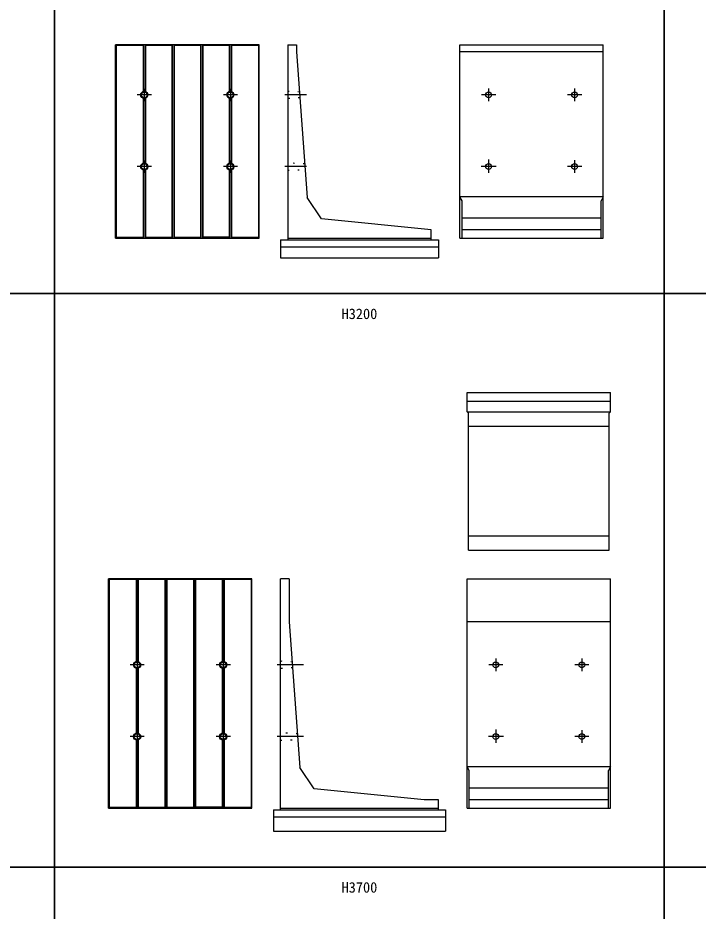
# Model space of a CAD drawing. Units: millimetres, scale not verified. Extents: x -67200 to 67200, y -23760 to 23760.
# Drawn here: x -40735 to -31251, y -11301 to 1159 of the extents above; entities that cross this region are included whole.
import ezdxf
from ezdxf.enums import TextEntityAlignment as Align

# ---------------------------------------------------------------- set-up
doc = ezdxf.new("R2010")
doc.units = ezdxf.units.MM
doc.header["$LTSCALE"] = 80
doc.linetypes.add('CHAIN1', pattern=[8, 5, -1, 1, -1])
doc.linetypes.add('DOTTED', pattern=[1.75, 0.25, -1.5])
for name, color, linetype, lineweight in [('0-0_CENTER', 7, 'CHAIN1', 25), ('0-4_HYO', 3, 'Continuous', 25), ('0-6_OUTLINE', 1, 'Continuous', 25), ('0-7_OUTLINE2', 4, 'DOTTED', 25), ('0-8_TXT', 7, 'Continuous', 25)]:
    doc.layers.add(name, color=color, linetype=linetype, lineweight=lineweight)
doc.styles.add('ＭＳ ゴシック', font='')
doc.styles.get('ＭＳ ゴシック').set_extended_font_data('MS Gothic')

msp = doc.modelspace()

# ---------------------------------------------------------------- linework, layer by layer
at = {"layer": '0-0_CENTER'}
for p, q in [((-38972.6, 167.62), (-38972.6, -4.88)), ((-37772.6, 167.62), (-37772.6, -4.88)), ((-34172.6, 173.8), (-34172.6, -3.89)), ((-32972.6, 173.8), (-32972.6, -3.89)), ((-38872.83, 83.59), (-39070.28, 83.59)), ((-37672.83, 83.59), (-37870.28, 83.59)), ((-36709.01, 83.59), (-37014.7, 83.59)), ((-34072.79, 83.59), (-34271.04, 83.59)), ((-32872.79, 83.59), (-33071.04, 83.59)), ((-38972.6, -832.38), (-38972.6, -1004.88)), ((-37772.6, -832.38), (-37772.6, -1004.88)), ((-34172.6, -817.39), (-34172.6, -1003.89)), ((-32972.79, -826.2), (-32972.79, -1003.89)), ((-38872.83, -916.41), (-39070.28, -916.41)), ((-37672.83, -916.41), (-37870.28, -916.41)), ((-36709.01, -916.41), (-37014.7, -916.41)), ((-34065.48, -916.41), (-34274, -916.41)), ((-32872.99, -916.41), (-33071.23, -916.41)), ((-39072.6, -7782.38), (-39072.6, -7954.88)), ((-37872.6, -7782.38), (-37872.6, -7954.88)), ((-34072.6, -7776.2), (-34072.6, -7953.89)), ((-32872.6, -7776.2), (-32872.6, -7953.89)), ((-38972.83, -7866.41), (-39170.28, -7866.41)), ((-37772.83, -7866.41), (-37970.28, -7866.41)), ((-36752.48, -7866.41), (-37121.67, -7866.41)), ((-33972.79, -7866.41), (-34171.04, -7866.41)), ((-32772.79, -7866.41), (-32971.04, -7866.41)), ((-39072.6, -8775.1), (-39072.6, -8969.43)), ((-37872.6, -8782.38), (-37872.6, -8954.88)), ((-34072.6, -8767.39), (-34072.6, -8953.89)), ((-32872.79, -8776.2), (-32872.79, -8953.89)), ((-38972.83, -8866.41), (-39170.28, -8866.41)), ((-37772.83, -8866.41), (-37970.28, -8866.41)), ((-36752.48, -8866.41), (-37121.67, -8866.41)), ((-33965.48, -8866.41), (-34174, -8866.41)), ((-32772.99, -8866.41), (-32971.23, -8866.41))]:
    msp.add_line(p, q, dxfattribs=at)
at = {"layer": '0-4_HYO'}
for points in [[(-48722.6, -2686.41), (-40222.6, -2686.41), (-40222.6, 4513.59), (-48722.6, 4513.59)], [(-40222.6, -2686.41), (-31722.6, -2686.41), (-31722.6, 4513.59), (-40222.6, 4513.59)], [(-31722.6, -2686.41), (-23222.6, -2686.41), (-23222.6, 4513.59), (-31722.6, 4513.59)], [(-48722.6, -10686.41), (-40222.6, -10686.41), (-40222.6, -2686.41), (-48722.6, -2686.41)], [(-40222.6, -10686.41), (-31722.6, -10686.41), (-31722.6, -2686.41), (-40222.6, -2686.41)], [(-31722.6, -10686.41), (-23222.6, -10686.41), (-23222.6, -2686.41), (-31722.6, -2686.41)], [(-48722.6, -19386.41), (-40222.6, -19386.41), (-40222.6, -10686.41), (-48722.6, -10686.41)], [(-40222.6, -19386.41), (-31722.6, -19386.41), (-31722.6, -10686.41), (-40222.6, -10686.41)], [(-31722.6, -19386.41), (-23222.6, -19386.41), (-23222.6, -10686.41), (-31722.6, -10686.41)]]:
    msp.add_lwpolyline(points, close=True, dxfattribs=at)
at = {"layer": '0-6_OUTLINE'}
for p, q in [((-37372.6, 783.59), (-39372.6, 783.59)), ((-39372.6, -1916.41), (-39372.6, 783.59)), ((-38987.6, 773.59), (-39372.6, 773.59)), ((-39363.6, 783.59), (-39363.6, -1901.41)), ((-38982.6, 783.59), (-38987.6, 773.59)), ((-38987.6, 773.59), (-38987.6, 131.29)), ((-38982.6, 783.59), (-38982.6, 132.58)), ((-38962.6, 783.59), (-38962.6, 132.58)), ((-38957.6, 773.59), (-38962.6, 783.59)), ((-38582.6, 783.59), (-38587.6, 773.59)), ((-38587.6, 773.59), (-38587.6, -1901.41)), ((-38582.6, 783.59), (-38582.6, -1916.41)), ((-38562.6, 783.59), (-38562.6, -1916.41)), ((-38557.6, 773.59), (-38562.6, 783.59)), ((-38182.6, 783.59), (-38187.6, 773.59)), ((-38187.6, 773.59), (-38187.6, -1901.41)), ((-38182.6, 783.59), (-38182.6, -1916.41)), ((-38162.6, 783.59), (-38162.6, -1916.41)), ((-38157.6, 773.59), (-38162.6, 783.59)), ((-37782.6, 783.59), (-37787.6, 773.59)), ((-37787.6, 773.59), (-37787.6, 131.29)), ((-37782.6, 783.59), (-37782.6, 132.58)), ((-37762.6, 783.59), (-37762.6, 132.58)), ((-37757.6, 773.59), (-37762.6, 783.59)), ((-37381.6, 783.59), (-37381.6, -1901.41)), ((-37372.6, -1916.41), (-37372.6, 783.59)), ((-36972.6, 783.59), (-36852.6, 783.59)), ((-36972.6, 783.59), (-36972.6, -1936.41)), ((-36852.6, 783.59), (-36852.6, 683.59)), ((-34572.6, 783.59), (-32572.6, 783.59)), ((-34572.6, -1916.41), (-34572.6, 783.59)), ((-32572.6, -1916.41), (-32572.6, 783.59)), ((-36852.6, 683.59), (-36702.6, -1346.41)), ((-32572.6, 683.59), (-34572.6, 683.59)), ((-38987.6, 35.9), (-38987.6, -868.71)), ((-38982.6, 34.6), (-38982.6, -867.42)), ((-38962.6, 34.6), (-38962.6, -867.42)), ((-38957.6, 35.9), (-38957.6, -868.71)), ((-37787.6, 35.9), (-37787.6, -868.71)), ((-37782.6, 34.6), (-37782.6, -867.42)), ((-37762.6, 34.6), (-37762.6, -867.42)), ((-37757.6, 35.9), (-37757.6, -868.71)), ((-38987.6, -964.1), (-38987.6, -1901.41)), ((-38982.6, -965.4), (-38982.6, -1916.41)), ((-38962.6, -965.4), (-38962.6, -1916.41)), ((-38957.6, -964.1), (-38957.6, -1901.41)), ((-37787.6, -964.1), (-37787.6, -1901.41)), ((-37782.6, -965.4), (-37782.6, -1916.41)), ((-37762.6, -965.4), (-37762.6, -1916.41)), ((-37757.6, -964.1), (-37757.6, -1901.41)), ((-36502.6, -1646.41), (-36702.6, -1346.41)), ((-32572.6, -1336.41), (-34572.6, -1336.41)), ((-34542.6, -1391.41), (-34572.6, -1336.41)), ((-32572.6, -1336.41), (-32602.6, -1391.41)), ((-34542.6, -1916.41), (-34542.6, -1391.41)), ((-32602.6, -1916.41), (-32602.6, -1391.41)), ((-34972.6, -1796.41), (-36502.6, -1646.41)), ((-32602.6, -1636.41), (-34542.6, -1636.41)), ((-34972.6, -1936.41), (-34972.6, -1796.41)), ((-32602.6, -1796.41), (-34542.6, -1796.41)), ((-39372.6, -1901.41), (-38987.6, -1901.41)), ((-39372.6, -1916.41), (-37372.6, -1916.41)), ((-38982.6, -1916.41), (-38987.6, -1901.41)), ((-38962.6, -1916.41), (-38957.6, -1901.41)), ((-38957.6, -1901.41), (-38587.6, -1901.41)), ((-38582.6, -1916.41), (-38587.6, -1901.41)), ((-38562.6, -1916.41), (-38557.6, -1901.41)), ((-38557.6, -1901.41), (-38187.6, -1901.41)), ((-38187.6, -1901.41), (-38182.6, -1916.41)), ((-37787.6, -1901.41), (-37782.6, -1916.41)), ((-37762.6, -1916.41), (-37757.6, -1901.41)), ((-37757.6, -1901.41), (-37372.6, -1901.41)), ((-37072.6, -1936.41), (-37072.6, -2186.41)), ((-36972.6, -1916.41), (-34972.6, -1916.41)), ((-34572.6, -1916.41), (-32572.6, -1916.41)), ((-37072.6, -2036.41), (-34872.6, -2036.41)), ((-37072.6, -2186.41), (-34872.6, -2186.41)), ((-34472.6, -4066.41), (-32472.6, -4066.41)), ((-34472.6, -4336.41), (-34472.6, -4066.41)), ((-32472.6, -4336.41), (-32472.6, -4066.41)), ((-34472.6, -4186.41), (-32472.6, -4186.41)), ((-34472.6, -4336.41), (-32472.6, -4336.41)), ((-34472.6, -4336.41), (-34452.6, -4356.41)), ((-34452.6, -6266.41), (-34452.6, -4356.41)), ((-32492.6, -4356.41), (-32472.6, -4336.41)), ((-34452.6, -4536.41), (-32492.6, -4536.41)), ((-34452.44, -6064.83), (-32492.44, -6064.83)), ((-37472.6, -6666.41), (-39472.6, -6666.41)), ((-39472.6, -9866.41), (-39472.6, -6666.41)), ((-39087.6, -6676.41), (-39472.6, -6676.41)), ((-39463.6, -6666.41), (-39463.6, -9851.41)), ((-39082.6, -6666.41), (-39082.6, -7817.42)), ((-39062.6, -6666.41), (-39062.6, -7817.42)), ((-39057.6, -6676.41), (-39062.6, -6666.41)), ((-38682.6, -6666.41), (-38682.6, -9866.41)), ((-38662.6, -6666.41), (-38662.6, -9866.41)), ((-38657.6, -6676.41), (-38662.6, -6666.41)), ((-38282.6, -6666.41), (-38282.6, -9866.41)), ((-38262.6, -6666.41), (-38262.6, -9866.41)), ((-38257.6, -6676.41), (-38262.6, -6666.41)), ((-37882.6, -6666.41), (-37882.6, -7817.42)), ((-37862.6, -6666.41), (-37862.6, -7817.42)), ((-37857.6, -6676.41), (-37862.6, -6666.41)), ((-37857.6, -6676.41), (-37857.6, -7818.71)), ((-37472.6, -6676.41), (-37857.6, -6676.41)), ((-37481.6, -6666.41), (-37481.6, -9851.41)), ((-37472.6, -9866.41), (-37472.6, -6666.41)), ((-36952.6, -6666.41), (-37072.6, -6666.41)), ((-37072.6, -9886.41), (-37072.6, -6666.41)), ((-36952.6, -6666.41), (-36952.6, -7266.41)), ((-34472.6, -6666.41), (-32472.6, -6666.41)), ((-34472.6, -9866.41), (-34472.6, -6666.41)), ((-32472.6, -9866.41), (-32472.6, -6666.41)), ((-36952.6, -7266.41), (-36802.6, -9296.41)), ((-32472.6, -7266.41), (-34472.6, -7266.41)), ((-39087.6, -7914.1), (-39087.6, -8818.71)), ((-39082.6, -7915.4), (-39082.6, -8817.42)), ((-39062.6, -7915.4), (-39062.6, -8817.42)), ((-39057.6, -7914.1), (-39057.6, -8818.71)), ((-37887.6, -7914.1), (-37887.6, -8818.71)), ((-37882.6, -7915.4), (-37882.6, -8817.42)), ((-37862.6, -7915.4), (-37862.6, -8817.42)), ((-37857.6, -7914.1), (-37857.6, -8818.71)), ((-39087.6, -8914.1), (-39087.6, -9851.41)), ((-39082.6, -8915.4), (-39082.6, -9866.41)), ((-39062.6, -8915.4), (-39062.6, -9866.41)), ((-39057.6, -8914.1), (-39057.6, -9851.41)), ((-37887.6, -8914.1), (-37887.6, -9851.41)), ((-37882.6, -8915.4), (-37882.6, -9866.41)), ((-37862.6, -8915.4), (-37862.6, -9866.41)), ((-37857.6, -8914.1), (-37857.6, -9851.41)), ((-36602.6, -9596.41), (-36802.6, -9296.41)), ((-32472.6, -9286.41), (-34472.6, -9286.41)), ((-34442.6, -9341.41), (-34472.6, -9286.41)), ((-34442.6, -9866.41), (-34442.6, -9341.41)), ((-32472.6, -9286.41), (-32502.6, -9341.41)), ((-32502.6, -9866.41), (-32502.6, -9341.41)), ((-32502.6, -9586.41), (-34442.6, -9586.41)), ((-35072.6, -9746.41), (-36602.6, -9596.41)), ((-32502.6, -9746.41), (-34442.6, -9746.41)), ((-39472.6, -9851.41), (-39087.6, -9851.41)), ((-39472.6, -9866.41), (-37472.6, -9866.41)), ((-39082.6, -9866.41), (-39087.6, -9851.41)), ((-39062.6, -9866.41), (-39057.6, -9851.41)), ((-39057.6, -9851.41), (-38687.6, -9851.41)), ((-38682.6, -9866.41), (-38687.6, -9851.41)), ((-38662.6, -9866.41), (-38657.6, -9851.41)), ((-38657.6, -9851.41), (-38287.6, -9851.41)), ((-38287.6, -9851.41), (-38282.6, -9866.41)), ((-37887.6, -9851.41), (-37882.6, -9866.41)), ((-37862.6, -9866.41), (-37857.6, -9851.41)), ((-37857.6, -9851.41), (-37472.6, -9851.41)), ((-37172.6, -9886.41), (-37172.6, -10186.41)), ((-37072.6, -9866.41), (-34872.6, -9866.41)), ((-34472.6, -9866.41), (-32472.6, -9866.41)), ((-37172.6, -9986.41), (-34772.6, -9986.41)), ((-37172.6, -10186.41), (-34772.6, -10186.41))]:
    msp.add_line(p, q, dxfattribs=at)
for points in [[(-38587.6, 773.59), (-38957.6, 773.59), (-38957.6, 131.29)], [(-38187.6, 773.59), (-38557.6, 773.59), (-38557.6, -1901.41)], [(-37787.6, 773.59), (-38157.6, 773.59), (-38157.6, -1901.41)], [(-37372.6, 773.59), (-37757.6, 773.59), (-37757.6, 131.29)], [(-37787.6, -1901.41), (-38157.6, -1901.41), (-38162.6, -1916.41)], [(-37072.6, -1936.41), (-34872.6, -1936.41), (-34872.6, -2186.41)], [(-34452.6, -6266.41), (-32492.6, -6266.41), (-32492.6, -4356.41)], [(-39082.6, -6666.41), (-39087.6, -6676.41), (-39087.6, -7818.71)], [(-38687.6, -6676.41), (-39057.6, -6676.41), (-39057.6, -7818.71)], [(-38682.6, -6666.41), (-38687.6, -6676.41), (-38687.6, -9851.41)], [(-38287.6, -6676.41), (-38657.6, -6676.41), (-38657.6, -9851.41)], [(-38282.6, -6666.41), (-38287.6, -6676.41), (-38287.6, -9851.41)], [(-37887.6, -6676.41), (-38257.6, -6676.41), (-38257.6, -9851.41)], [(-37882.6, -6666.41), (-37887.6, -6676.41), (-37887.6, -7818.71)], [(-34872.6, -9886.41), (-34872.6, -9746.41), (-35072.6, -9746.41)], [(-37887.6, -9851.41), (-38257.6, -9851.41), (-38262.6, -9866.41)], [(-37172.6, -9886.41), (-34772.6, -9886.41), (-34772.6, -10186.41)]]:
    msp.add_lwpolyline(points, dxfattribs=at)
for centre, radius in [((-38972.6, 83.59), 50), ((-37772.6, 83.59), 50), ((-38972.6, 83.59), 40), ((-37772.6, 83.59), 40), ((-34172.6, 83.59), 40), ((-32972.6, 83.59), 40), ((-38972.6, -916.41), 50), ((-37772.6, -916.41), 50), ((-38972.6, -916.41), 40), ((-37772.6, -916.41), 40), ((-34172.6, -916.41), 40), ((-32972.79, -916.41), 40), ((-39072.6, -7866.41), 50), ((-39072.6, -7866.41), 40), ((-37872.6, -7866.41), 50), ((-37872.6, -7866.41), 40), ((-34072.6, -7866.41), 40), ((-32872.6, -7866.41), 40), ((-39072.6, -8866.41), 50), ((-39072.6, -8866.41), 40), ((-37872.6, -8866.41), 50), ((-37872.6, -8866.41), 40), ((-34072.6, -8866.41), 40), ((-32872.79, -8866.41), 40)]:
    msp.add_circle(centre, radius, dxfattribs=at)
at = {"layer": '0-7_OUTLINE2'}
for p, q in [((-36811.22, 123.59), (-36963.6, 133.59)), ((-36805.31, 43.59), (-36972.6, 33.59)), ((-36737.33, -876.41), (-36972.6, -866.41)), ((-36972.6, -966.41), (-36731.41, -956.41)), ((-36911.22, -7826.41), (-37063.6, -7816.41)), ((-36905.31, -7906.41), (-37072.6, -7916.41)), ((-36837.33, -8826.41), (-37072.6, -8816.41)), ((-37072.6, -8916.41), (-36831.41, -8906.41))]:
    msp.add_line(p, q, dxfattribs=at)

# ---------------------------------------------------------------- texts
at = {"layer": '0-8_TXT', "style": 'ＭＳ ゴシック'}
for s, p in [('H3200', (-36222.6, -3086.41)), ('H3700', (-36222.6, -11086.41))]:
    msp.add_text(s, height=146.6, dxfattribs=at).set_placement(p, align=Align.BOTTOM_LEFT)

doc.saveas('drawing.dxf')
